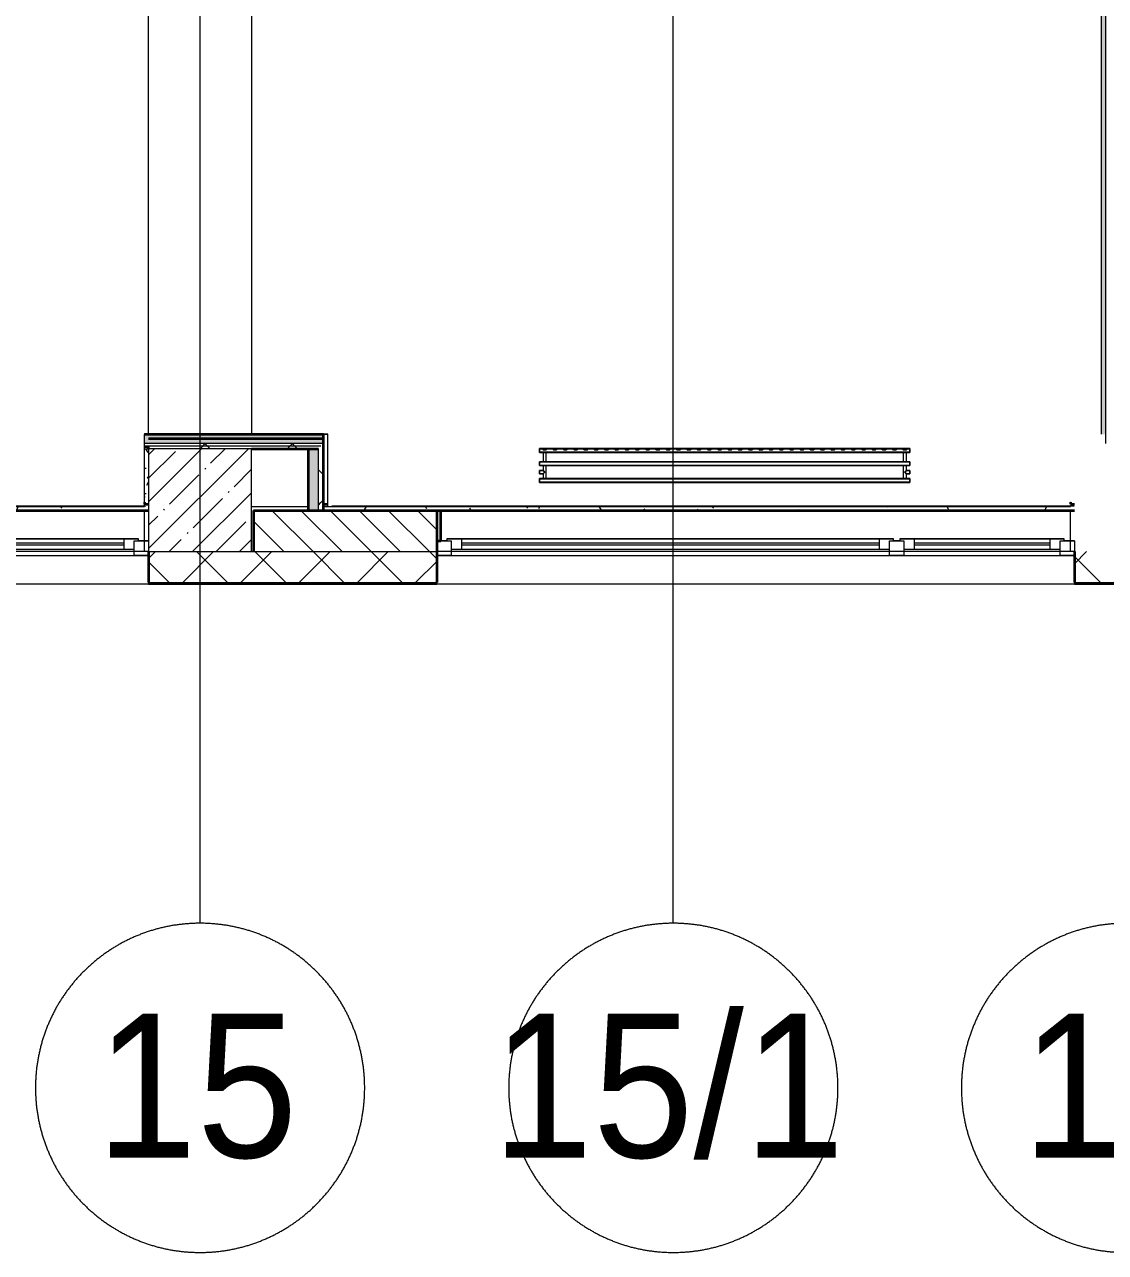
# Model space of a CAD drawing. Header units: millimetres. Extents: x 3914 to 443608, y -156176 to 78197.
# Drawn here: x 226271 to 231524, y -149484 to -143516 of the extents above; entities that cross this region are included whole.
import ezdxf

# ---------------------------------------------------------------- set-up
doc = ezdxf.new("R2010")
doc.units = ezdxf.units.MM
doc.linetypes.add('50_200_ШТРИХ_1Т_ш5_п1_п1_', pattern=[700, 500, -100, 0, -100])
for name, color, linetype, lineweight in [('A-FLOR', 7, 'Continuous', 9), ('A-GLAZ', 7, 'Continuous', 9), ('A-GLAZ-1', 7, 'Continuous', 5), ('A-WALL', 7, 'Continuous', 5), ('A-WALL-1', 7, 'Continuous', 35), ('I-WALL', 7, 'Continuous', 5), ('S-COLS', 7, 'Continuous', 9), ('S-COLS-1', 7, 'Continuous', 5), ('Оси', 7, 'Continuous', 9), ('Оси-1', 7, '50_200_ШТРИХ_1Т_ш5_п1_п1_', 9)]:
    doc.layers.add(name, color=color, linetype=linetype, lineweight=lineweight)
doc.layers.add('A-WALL-FNSH-1', color=9, linetype='Continuous', lineweight=5, true_color=0x808080)
doc.layers.add('M-EQPM-1', color=7, linetype='Continuous', lineweight=9, true_color=0xb2b2b2)
doc.styles.add('Arial', font='arial.ttf', dxfattribs={"width": 0.9, "height": 700})
pattern_1 = [(0, (174964.42, -145977.62), (243.84, 60.96), [20.117, -162.763, 20.117, -162.763, -975.36]), (0, (174964.42, -145977.62), (243.84, 60.96), [-365.76, 20.117, -345.643, 20.117, -162.763, -426.72]), (0, (174964.42, -145977.62), (243.84, 60.96), [-914.4, 20.117, -101.803, 20.117, -284.683]), (120, (175055.86, -145947.14), (-174.71291, 180.691634), [20.117, -162.763, 20.117, -162.763, -975.36]), (120, (175055.86, -145947.14), (-174.71291, 180.691634), [-365.76, 20.117, -345.643, 20.117, -162.763, -426.72]), (120, (175055.86, -145947.14), (-174.71291, 180.691634), [-914.4, 20.117, -101.803, 20.117, -284.683]), (240, (175086.34, -145825.22), (-69.12709, -241.651634), [20.117, -162.763, 20.117, -162.763, -975.36]), (240, (175086.34, -145825.22), (-69.12709, -241.651634), [-365.76, 20.117, -345.643, 20.117, -162.763, -426.72]), (240, (175086.34, -145825.22), (-69.12709, -241.651634), [-914.4, 20.117, -101.803, 20.117, -284.683])]
pattern_2 = [(45, (174964.42, -145977.62), (-212.132, 212.132), []), (135, (174964.42, -145977.62), (-212.132, -212.132), [])]

# ---------------------------------------------------------------- blocks, each defined once
blk = doc.blocks.new('radiator_prado_classic_z_tip_30_po exemplyaru - Classic Z Тип 30-500-V461-Объем проектирования 2 этажа')
at = {"layer": 'M-EQPM-1'}
for p, q in [((0, 228), (0, 210)), ((1800, 228), (0, 228)), ((0, 210), (0, 228)), ((0, 228), (12.5, 228)), ((0, 210), (1800, 210)), ((17.8, 210), (0, 210)), ((12.5, 228), (37.5, 228)), ((37.5, 228), (12.5, 228)), ((12.5, 228), (37.5, 228)), ((12.5, 228), (17.5, 223)), ((12.5, 228), (17.5, 223)), ((32.5, 223), (17.5, 223)), ((17.5, 223), (32.5, 223)), ((17.5, 210), (17.5, 164)), ((17.5, 210), (17.5, 164)), ((17.8, 210), (17.5, 210)), ((17.5, 210), (17.8, 210)), ((17.8, 210), (17.5, 210)), ((17.5, 210), (32.5, 210)), ((18.5, 210), (17.8, 210)), ((17.8, 210), (32.2, 210)), ((19.7, 210), (17.8, 210)), ((23.1, 210), (18.5, 210)), ((21.3, 210), (19.7, 210)), ((25, 210), (21.3, 210)), ((26.9, 210), (23.1, 210)), ((28.7, 210), (25, 210)), ((32.2, 210), (26.9, 210)), ((32.2, 210), (28.7, 210)), ((32.5, 210), (32.2, 210)), ((32.2, 210), (32.5, 210)), ((32.5, 210), (32.2, 210)), ((1767.8, 210), (32.2, 210)), ((32.5, 223), (37.5, 228)), ((37.5, 228), (32.5, 223)), ((32.5, 164), (32.5, 210)), ((32.5, 164), (32.5, 210)), ((37.5, 228), (62.5, 228)), ((62.5, 228), (87.5, 228)), ((87.5, 228), (62.5, 228)), ((62.5, 228), (87.5, 228)), ((62.5, 228), (67.5, 223)), ((62.5, 228), (67.5, 223)), ((82.5, 223), (67.5, 223)), ((67.5, 223), (82.5, 223)), ((82.5, 223), (87.5, 228)), ((87.5, 228), (82.5, 223)), ((87.5, 228), (112.5, 228)), ((112.5, 228), (137.5, 228)), ((137.5, 228), (112.5, 228)), ((112.5, 228), (137.5, 228)), ((112.5, 228), (117.5, 223)), ((112.5, 228), (117.5, 223)), ((132.5, 223), (117.5, 223)), ((117.5, 223), (132.5, 223)), ((132.5, 223), (137.5, 228)), ((137.5, 228), (132.5, 223)), ((137.5, 228), (162.5, 228)), ((162.5, 228), (187.5, 228)), ((187.5, 228), (162.5, 228)), ((162.5, 228), (187.5, 228)), ((162.5, 228), (167.5, 223)), ((162.5, 228), (167.5, 223)), ((182.5, 223), (167.5, 223)), ((167.5, 223), (182.5, 223)), ((182.5, 223), (187.5, 228)), ((187.5, 228), (182.5, 223)), ((187.5, 228), (212.5, 228)), ((212.5, 228), (237.5, 228)), ((237.5, 228), (212.5, 228)), ((212.5, 228), (237.5, 228)), ((212.5, 228), (217.5, 223)), ((212.5, 228), (217.5, 223)), ((232.5, 223), (217.5, 223)), ((217.5, 223), (232.5, 223)), ((232.5, 223), (237.5, 228)), ((237.5, 228), (232.5, 223)), ((237.5, 228), (262.5, 228)), ((262.5, 228), (287.5, 228)), ((287.5, 228), (262.5, 228)), ((262.5, 228), (287.5, 228)), ((262.5, 228), (267.5, 223)), ((262.5, 228), (267.5, 223)), ((282.5, 223), (267.5, 223)), ((267.5, 223), (282.5, 223)), ((282.5, 223), (287.5, 228)), ((287.5, 228), (282.5, 223)), ((287.5, 228), (312.5, 228)), ((312.5, 228), (337.5, 228)), ((337.5, 228), (312.5, 228)), ((312.5, 228), (337.5, 228)), ((312.5, 228), (317.5, 223)), ((312.5, 228), (317.5, 223)), ((332.5, 223), (317.5, 223)), ((317.5, 223), (332.5, 223)), ((332.5, 223), (337.5, 228)), ((337.5, 228), (332.5, 223)), ((337.5, 228), (362.5, 228)), ((362.5, 228), (387.5, 228)), ((387.5, 228), (362.5, 228)), ((362.5, 228), (387.5, 228)), ((362.5, 228), (367.5, 223)), ((362.5, 228), (367.5, 223)), ((382.5, 223), (367.5, 223)), ((367.5, 223), (382.5, 223)), ((382.5, 223), (387.5, 228)), ((387.5, 228), (382.5, 223)), ((387.5, 228), (412.5, 228)), ((412.5, 228), (437.5, 228)), ((437.5, 228), (412.5, 228)), ((412.5, 228), (437.5, 228)), ((412.5, 228), (417.5, 223)), ((412.5, 228), (417.5, 223)), ((432.5, 223), (417.5, 223)), ((417.5, 223), (432.5, 223)), ((432.5, 223), (437.5, 228)), ((437.5, 228), (432.5, 223)), ((437.5, 228), (462.5, 228)), ((462.5, 228), (487.5, 228)), ((487.5, 228), (462.5, 228)), ((462.5, 228), (487.5, 228)), ((462.5, 228), (467.5, 223)), ((462.5, 228), (467.5, 223)), ((482.5, 223), (467.5, 223)), ((467.5, 223), (482.5, 223)), ((482.5, 223), (487.5, 228)), ((487.5, 228), (482.5, 223)), ((487.5, 228), (512.5, 228)), ((512.5, 228), (537.5, 228)), ((537.5, 228), (512.5, 228)), ((512.5, 228), (537.5, 228)), ((512.5, 228), (517.5, 223)), ((512.5, 228), (517.5, 223)), ((532.5, 223), (517.5, 223)), ((517.5, 223), (532.5, 223)), ((532.5, 223), (537.5, 228)), ((537.5, 228), (532.5, 223)), ((537.5, 228), (562.5, 228)), ((562.5, 228), (587.5, 228)), ((587.5, 228), (562.5, 228)), ((562.5, 228), (587.5, 228)), ((562.5, 228), (567.5, 223)), ((562.5, 228), (567.5, 223)), ((582.5, 223), (567.5, 223)), ((567.5, 223), (582.5, 223)), ((582.5, 223), (587.5, 228)), ((587.5, 228), (582.5, 223)), ((587.5, 228), (612.5, 228)), ((612.5, 228), (637.5, 228)), ((637.5, 228), (612.5, 228)), ((612.5, 228), (637.5, 228)), ((612.5, 228), (617.5, 223)), ((612.5, 228), (617.5, 223)), ((632.5, 223), (617.5, 223)), ((617.5, 223), (632.5, 223)), ((632.5, 223), (637.5, 228)), ((637.5, 228), (632.5, 223)), ((637.5, 228), (662.5, 228)), ((662.5, 228), (687.5, 228)), ((687.5, 228), (662.5, 228)), ((662.5, 228), (687.5, 228)), ((662.5, 228), (667.5, 223)), ((662.5, 228), (667.5, 223)), ((682.5, 223), (667.5, 223)), ((667.5, 223), (682.5, 223)), ((682.5, 223), (687.5, 228)), ((687.5, 228), (682.5, 223)), ((687.5, 228), (712.5, 228)), ((712.5, 228), (737.5, 228)), ((737.5, 228), (712.5, 228)), ((712.5, 228), (737.5, 228)), ((712.5, 228), (717.5, 223)), ((712.5, 228), (717.5, 223)), ((732.5, 223), (717.5, 223)), ((717.5, 223), (732.5, 223)), ((732.5, 223), (737.5, 228)), ((737.5, 228), (732.5, 223)), ((737.5, 228), (762.5, 228)), ((762.5, 228), (787.5, 228)), ((787.5, 228), (762.5, 228)), ((762.5, 228), (787.5, 228)), ((762.5, 228), (767.5, 223)), ((762.5, 228), (767.5, 223)), ((782.5, 223), (767.5, 223)), ((767.5, 223), (782.5, 223)), ((782.5, 223), (787.5, 228)), ((787.5, 228), (782.5, 223)), ((787.5, 228), (812.5, 228)), ((812.5, 228), (837.5, 228)), ((837.5, 228), (812.5, 228)), ((812.5, 228), (837.5, 228)), ((812.5, 228), (817.5, 223)), ((812.5, 228), (817.5, 223)), ((832.5, 223), (817.5, 223)), ((817.5, 223), (832.5, 223)), ((832.5, 223), (837.5, 228)), ((837.5, 228), (832.5, 223)), ((837.5, 228), (862.5, 228)), ((862.5, 228), (887.5, 228)), ((887.5, 228), (862.5, 228)), ((862.5, 228), (887.5, 228)), ((862.5, 228), (867.5, 223)), ((862.5, 228), (867.5, 223)), ((882.5, 223), (867.5, 223)), ((867.5, 223), (882.5, 223)), ((882.5, 223), (887.5, 228)), ((887.5, 228), (882.5, 223)), ((887.5, 228), (912.5, 228)), ((912.5, 228), (937.5, 228)), ((937.5, 228), (912.5, 228)), ((912.5, 228), (937.5, 228)), ((912.5, 228), (917.5, 223)), ((912.5, 228), (917.5, 223)), ((932.5, 223), (917.5, 223)), ((917.5, 223), (932.5, 223)), ((932.5, 223), (937.5, 228)), ((937.5, 228), (932.5, 223)), ((937.5, 228), (962.5, 228)), ((962.5, 228), (987.5, 228)), ((987.5, 228), (962.5, 228)), ((962.5, 228), (987.5, 228)), ((962.5, 228), (967.5, 223)), ((962.5, 228), (967.5, 223)), ((982.5, 223), (967.5, 223)), ((967.5, 223), (982.5, 223)), ((982.5, 223), (987.5, 228)), ((987.5, 228), (982.5, 223)), ((987.5, 228), (1012.5, 228)), ((1012.5, 228), (1037.5, 228)), ((1037.5, 228), (1012.5, 228)), ((1012.5, 228), (1037.5, 228)), ((1012.5, 228), (1017.5, 223)), ((1012.5, 228), (1017.5, 223)), ((1032.5, 223), (1017.5, 223)), ((1017.5, 223), (1032.5, 223)), ((1032.5, 223), (1037.5, 228)), ((1037.5, 228), (1032.5, 223)), ((1037.5, 228), (1062.5, 228)), ((1062.5, 228), (1087.5, 228)), ((1087.5, 228), (1062.5, 228)), ((1062.5, 228), (1087.5, 228)), ((1062.5, 228), (1067.5, 223)), ((1062.5, 228), (1067.5, 223)), ((1082.5, 223), (1067.5, 223)), ((1067.5, 223), (1082.5, 223)), ((1082.5, 223), (1087.5, 228)), ((1087.5, 228), (1082.5, 223)), ((1087.5, 228), (1112.5, 228)), ((1112.5, 228), (1137.5, 228)), ((1137.5, 228), (1112.5, 228)), ((1112.5, 228), (1137.5, 228)), ((1112.5, 228), (1117.5, 223)), ((1112.5, 228), (1117.5, 223)), ((1132.5, 223), (1117.5, 223)), ((1117.5, 223), (1132.5, 223)), ((1132.5, 223), (1137.5, 228)), ((1137.5, 228), (1132.5, 223)), ((1137.5, 228), (1162.5, 228)), ((1162.5, 228), (1187.5, 228)), ((1187.5, 228), (1162.5, 228)), ((1162.5, 228), (1187.5, 228)), ((1162.5, 228), (1167.5, 223)), ((1162.5, 228), (1167.5, 223)), ((1182.5, 223), (1167.5, 223)), ((1167.5, 223), (1182.5, 223)), ((1182.5, 223), (1187.5, 228)), ((1187.5, 228), (1182.5, 223)), ((1187.5, 228), (1212.5, 228)), ((1212.5, 228), (1237.5, 228)), ((1237.5, 228), (1212.5, 228)), ((1212.5, 228), (1237.5, 228)), ((1212.5, 228), (1217.5, 223)), ((1212.5, 228), (1217.5, 223)), ((1232.5, 223), (1217.5, 223)), ((1217.5, 223), (1232.5, 223)), ((1232.5, 223), (1237.5, 228)), ((1237.5, 228), (1232.5, 223)), ((1237.5, 228), (1262.5, 228)), ((1262.5, 228), (1287.5, 228)), ((1287.5, 228), (1262.5, 228)), ((1262.5, 228), (1287.5, 228)), ((1262.5, 228), (1267.5, 223)), ((1262.5, 228), (1267.5, 223)), ((1282.5, 223), (1267.5, 223)), ((1267.5, 223), (1282.5, 223)), ((1282.5, 223), (1287.5, 228)), ((1287.5, 228), (1282.5, 223)), ((1287.5, 228), (1312.5, 228)), ((1312.5, 228), (1337.5, 228)), ((1337.5, 228), (1312.5, 228)), ((1312.5, 228), (1337.5, 228)), ((1312.5, 228), (1317.5, 223)), ((1312.5, 228), (1317.5, 223)), ((1332.5, 223), (1317.5, 223)), ((1317.5, 223), (1332.5, 223)), ((1332.5, 223), (1337.5, 228)), ((1337.5, 228), (1332.5, 223)), ((1337.5, 228), (1362.5, 228)), ((1362.5, 228), (1387.5, 228)), ((1387.5, 228), (1362.5, 228)), ((1362.5, 228), (1387.5, 228)), ((1362.5, 228), (1367.5, 223)), ((1362.5, 228), (1367.5, 223)), ((1382.5, 223), (1367.5, 223)), ((1367.5, 223), (1382.5, 223)), ((1382.5, 223), (1387.5, 228)), ((1387.5, 228), (1382.5, 223)), ((1387.5, 228), (1412.5, 228)), ((1412.5, 228), (1437.5, 228)), ((1437.5, 228), (1412.5, 228)), ((1412.5, 228), (1437.5, 228)), ((1412.5, 228), (1417.5, 223)), ((1412.5, 228), (1417.5, 223)), ((1432.5, 223), (1417.5, 223)), ((1417.5, 223), (1432.5, 223)), ((1432.5, 223), (1437.5, 228)), ((1437.5, 228), (1432.5, 223)), ((1437.5, 228), (1462.5, 228)), ((1462.5, 228), (1487.5, 228)), ((1487.5, 228), (1462.5, 228)), ((1462.5, 228), (1487.5, 228)), ((1462.5, 228), (1467.5, 223)), ((1462.5, 228), (1467.5, 223)), ((1482.5, 223), (1467.5, 223)), ((1467.5, 223), (1482.5, 223)), ((1482.5, 223), (1487.5, 228)), ((1487.5, 228), (1482.5, 223)), ((1487.5, 228), (1512.5, 228)), ((1512.5, 228), (1537.5, 228)), ((1537.5, 228), (1512.5, 228)), ((1512.5, 228), (1537.5, 228)), ((1512.5, 228), (1517.5, 223)), ((1512.5, 228), (1517.5, 223)), ((1532.5, 223), (1517.5, 223)), ((1517.5, 223), (1532.5, 223)), ((1532.5, 223), (1537.5, 228)), ((1537.5, 228), (1532.5, 223)), ((1537.5, 228), (1562.5, 228)), ((1562.5, 228), (1587.5, 228)), ((1587.5, 228), (1562.5, 228)), ((1562.5, 228), (1587.5, 228)), ((1562.5, 228), (1567.5, 223)), ((1562.5, 228), (1567.5, 223)), ((1582.5, 223), (1567.5, 223)), ((1567.5, 223), (1582.5, 223)), ((1582.5, 223), (1587.5, 228)), ((1587.5, 228), (1582.5, 223)), ((1587.5, 228), (1612.5, 228)), ((1612.5, 228), (1637.5, 228)), ((1637.5, 228), (1612.5, 228)), ((1612.5, 228), (1637.5, 228)), ((1612.5, 228), (1617.5, 223)), ((1612.5, 228), (1617.5, 223)), ((1632.5, 223), (1617.5, 223)), ((1617.5, 223), (1632.5, 223)), ((1632.5, 223), (1637.5, 228)), ((1637.5, 228), (1632.5, 223)), ((1637.5, 228), (1662.5, 228)), ((1662.5, 228), (1687.5, 228)), ((1687.5, 228), (1662.5, 228)), ((1662.5, 228), (1687.5, 228)), ((1662.5, 228), (1667.5, 223)), ((1662.5, 228), (1667.5, 223)), ((1682.5, 223), (1667.5, 223)), ((1667.5, 223), (1682.5, 223)), ((1682.5, 223), (1687.5, 228)), ((1687.5, 228), (1682.5, 223)), ((1687.5, 228), (1712.5, 228)), ((1712.5, 228), (1737.5, 228)), ((1737.5, 228), (1712.5, 228)), ((1712.5, 228), (1737.5, 228)), ((1712.5, 228), (1717.5, 223)), ((1712.5, 228), (1717.5, 223)), ((1732.5, 223), (1717.5, 223)), ((1717.5, 223), (1732.5, 223)), ((1732.5, 223), (1737.5, 228)), ((1737.5, 228), (1732.5, 223)), ((1737.5, 228), (1762.5, 228)), ((1762.5, 228), (1787.5, 228)), ((1787.5, 228), (1762.5, 228)), ((1762.5, 228), (1787.5, 228)), ((1762.5, 228), (1767.5, 223)), ((1762.5, 228), (1767.5, 223)), ((1782.5, 223), (1767.5, 223)), ((1767.5, 223), (1782.5, 223)), ((1767.5, 210), (1767.5, 164)), ((1767.5, 210), (1767.5, 164)), ((1767.8, 210), (1767.5, 210)), ((1767.5, 210), (1782.5, 210)), ((1767.8, 210), (1767.5, 210)), ((1767.5, 210), (1767.8, 210)), ((1782.2, 210), (1767.8, 210)), ((1782.2, 210), (1767.8, 210)), ((1767.8, 210), (1782.2, 210)), ((1782.5, 210), (1782.2, 210)), ((1782.5, 210), (1782.2, 210)), ((1782.2, 210), (1782.5, 210)), ((1800, 210), (1782.2, 210)), ((1782.5, 223), (1787.5, 228)), ((1787.5, 228), (1782.5, 223)), ((1782.5, 164), (1782.5, 210)), ((1782.5, 164), (1782.5, 210)), ((1787.5, 228), (1800, 228)), ((1800, 210), (1800, 228)), ((1800, 228), (1800, 210)), ((1800, 164), (0, 164)), ((0, 164), (0, 146)), ((0, 146), (0, 164)), ((0, 164), (17.8, 164)), ((0, 146), (1800, 146)), ((18.5, 146), (0, 146)), ((17.5, 121.5), (0, 121.5)), ((17.5, 121.5), (0, 121.5)), ((0, 121.5), (0, 120.5)), ((0, 106.5), (0, 121.5)), ((0, 120.5), (0, 107.5)), ((0, 120.5), (0, 119.3)), ((0, 114), (0, 120.5)), ((0, 120.5), (0, 120.5)), ((17.8, 164), (17.5, 164)), ((17.5, 164), (17.8, 164)), ((17.8, 164), (17.5, 164)), ((17.5, 164), (32.5, 164)), ((17.5, 146), (17.5, 121.5)), ((17.5, 146), (17.5, 121.5)), ((17.5, 146), (18.5, 146)), ((18.5, 146), (17.5, 146)), ((17.5, 146), (18.5, 146)), ((32.5, 146), (17.5, 146)), ((26.9, 164), (17.8, 164)), ((17.8, 164), (19.7, 164)), ((32.2, 164), (17.8, 164)), ((18.5, 146), (31.5, 146)), ((19.7, 146), (18.5, 146)), ((18.5, 146), (21.3, 146)), ((19.7, 164), (23.1, 164)), ((32.2, 146), (19.7, 146)), ((21.3, 146), (32.2, 146)), ((23.1, 164), (28.7, 164)), ((28.7, 164), (26.9, 164)), ((32.2, 164), (28.7, 164)), ((28.7, 164), (32.2, 164)), ((31.5, 146), (32.2, 146)), ((32.5, 164), (32.2, 164)), ((32.2, 164), (32.5, 164)), ((32.5, 164), (32.2, 164)), ((32.2, 164), (1767.8, 164)), ((32.2, 146), (32.5, 146)), ((32.5, 146), (32.2, 146)), ((32.2, 146), (32.5, 146)), ((1767.8, 146), (32.2, 146)), ((32.5, 82), (32.5, 146)), ((32.5, 82), (32.5, 146)), ((1767.8, 164), (1767.5, 164)), ((1767.5, 164), (1782.5, 164)), ((1767.8, 164), (1767.5, 164)), ((1767.5, 164), (1767.8, 164)), ((1767.5, 146), (1767.5, 82)), ((1767.5, 146), (1767.5, 82)), ((1767.5, 146), (1767.8, 146)), ((1782.5, 146), (1767.5, 146)), ((1767.5, 146), (1767.8, 146)), ((1767.8, 146), (1767.5, 146)), ((1782.2, 164), (1767.8, 164)), ((1782.2, 164), (1767.8, 164)), ((1767.8, 164), (1781.5, 164)), ((1767.8, 146), (1781.5, 146)), ((1767.8, 146), (1781.5, 146)), ((1780.3, 146), (1767.8, 146)), ((1781.5, 146), (1780.3, 146)), ((1781.5, 164), (1782.2, 164)), ((1781.5, 146), (1782.5, 146)), ((1781.5, 146), (1782.5, 146)), ((1782.5, 146), (1781.5, 146)), ((1800, 146), (1781.5, 146)), ((1782.5, 164), (1782.2, 164)), ((1782.5, 164), (1782.2, 164)), ((1782.2, 164), (1782.5, 164)), ((1782.2, 164), (1800, 164)), ((1782.5, 121.5), (1782.5, 146)), ((1782.5, 121.5), (1782.5, 146)), ((1800, 121.5), (1782.5, 121.5)), ((1800, 121.5), (1782.5, 121.5)), ((1800, 146), (1800, 164)), ((1800, 164), (1800, 146)), ((1800, 121.5), (1800, 106.5)), ((1800, 120.5), (1800, 121.5)), ((1800, 121.5), (1800, 120.5)), ((1800, 120.5), (1800, 121.5)), ((1800, 107.5), (1800, 120.5)), ((1800, 120.5), (1800, 107.5)), ((1800, 107.5), (1800, 120.5)), ((0, 119.3), (0, 117.8)), ((0, 117.8), (0, 115.9)), ((0, 115.9), (0, 114)), ((0, 114), (0, 110.3)), ((0, 107.5), (0, 114)), ((0, 110.3), (0, 108.7)), ((0, 108.7), (0, 107.5)), ((0, 107.5), (0, 106.5)), ((0, 107.5), (0, 107.5)), ((0, 106.5), (17.5, 106.5)), ((0, 106.5), (17.5, 106.5)), ((1800, 82), (0, 82)), ((0, 82), (0, 64)), ((0, 64), (0, 82)), ((0, 82), (18.5, 82)), ((1800, 64), (0, 64)), ((0, 64), (1800, 64)), ((17.5, 106.5), (17.5, 82)), ((17.5, 106.5), (17.5, 82)), ((18.5, 82), (17.5, 82)), ((17.5, 82), (18.5, 82)), ((18.5, 82), (17.5, 82)), ((17.5, 82), (32.5, 82)), ((30.3, 82), (18.5, 82)), ((18.5, 82), (19.7, 82)), ((32.2, 82), (18.5, 82)), ((19.7, 82), (32.2, 82)), ((31.5, 82), (30.3, 82)), ((32.2, 82), (31.5, 82)), ((32.5, 82), (32.2, 82)), ((32.2, 82), (32.5, 82)), ((32.5, 82), (32.2, 82)), ((32.2, 82), (1767.8, 82)), ((1767.8, 82), (1767.5, 82)), ((1767.5, 82), (1782.5, 82)), ((1767.8, 82), (1767.5, 82)), ((1767.5, 82), (1767.8, 82)), ((1781.5, 82), (1767.8, 82)), ((1771.2, 82), (1767.8, 82)), ((1767.8, 82), (1781.5, 82)), ((1773.1, 82), (1771.2, 82)), ((1778.7, 82), (1773.1, 82)), ((1780.3, 82), (1778.7, 82)), ((1781.5, 82), (1780.3, 82)), ((1782.5, 82), (1781.5, 82)), ((1782.5, 82), (1781.5, 82)), ((1781.5, 82), (1782.5, 82)), ((1781.5, 82), (1800, 82)), ((1782.5, 82), (1782.5, 106.5)), ((1782.5, 106.5), (1800, 106.5)), ((1782.5, 82), (1782.5, 106.5)), ((1782.5, 106.5), (1800, 106.5)), ((1800, 106.5), (1800, 107.5)), ((1800, 107.5), (1800, 106.5)), ((1800, 106.5), (1800, 107.5)), ((1800, 64), (1800, 82)), ((1800, 82), (1800, 64))]:
    blk.add_line(p, q, dxfattribs=at)
for points, knots in [([(18.5, 120.5), (18.4, 120.6), (18.3, 120.7), (18.1, 120.9), (17.9, 121.1), (17.8, 121.2), (17.7, 121.3), (17.5, 121.5), (17.5, 121.5), (17.5, 121.5)], [0.7142857, 0.7142857, 0.7142857, 0.7142857, 0.75, 0.7857143, 0.8214286, 0.8571429, 0.8928571, 0.9285714, 1, 1, 1, 1]), ([(17.5, 121.5), (17.5, 121.5), (17.5, 121.5), (17.7, 121.3), (17.8, 121.2), (17.9, 121.1), (18.1, 120.9), (18.3, 120.7), (18.4, 120.6), (18.5, 120.5)], [0, 0, 0, 0, 0.0714286, 0.1071429, 0.1428571, 0.1785714, 0.2142857, 0.25, 0.2857143, 0.2857143, 0.2857143, 0.2857143]), ([(17.5, 121.5), (17.5, 121.5), (17.5, 121.5), (17.7, 121.3), (17.8, 121.2), (17.9, 121.1), (18.1, 120.9), (18.3, 120.7), (18.4, 120.6), (18.5, 120.5)], [0, 0, 0, 0, 0.0714286, 0.1071429, 0.1428571, 0.1785714, 0.2142857, 0.25, 0.2857143, 0.2857143, 0.2857143, 0.2857143]), ([(25, 114), (24.5, 114.5), (23.6, 115.4), (22.4, 116.6), (21.6, 117.4), (21.1, 117.9), (20.8, 118.2), (20.5, 118.5), (20.2, 118.8), (19.8, 119.1), (19.6, 119.4), (19.3, 119.7), (19, 120), (18.7, 120.3), (18.5, 120.5), (18.3, 120.7), (18.1, 120.9), (17.9, 121.1), (17.8, 121.2), (17.7, 121.3), (17.5, 121.5), (17.5, 121.5), (17.5, 121.5)], [0, 0, 0, 0, 0.142857, 0.285714, 0.357143, 0.392857, 0.428571, 0.464286, 0.5, 0.535714, 0.571429, 0.607143, 0.642857, 0.678571, 0.714286, 0.75, 0.785714, 0.821429, 0.857143, 0.892857, 0.928571, 1, 1, 1, 1]), ([(22.1, 116.9), (21.9, 117.1), (21.6, 117.4), (21.1, 117.9), (20.8, 118.2), (20.5, 118.5), (20.2, 118.8), (19.9, 119.2), (19.7, 119.3), (19.6, 119.4)], [0.2857143, 0.2857143, 0.2857143, 0.2857143, 0.3571429, 0.3928571, 0.4285714, 0.4642857, 0.5, 0.5357143, 0.5714286, 0.5714286, 0.5714286, 0.5714286]), ([(19.6, 119.4), (19.7, 119.3), (19.9, 119.2), (20.3, 118.7), (20.6, 118.4), (20.8, 118.2)], [0.4285714, 0.4285714, 0.4285714, 0.4285714, 0.4642857, 0.5, 0.5714286, 0.5714286, 0.5714286, 0.5714286]), ([(19.6, 119.4), (19.7, 119.3), (19.8, 119.1), (20.3, 118.7), (20.6, 118.4), (20.8, 118.2)], [0.4285714, 0.4285714, 0.4285714, 0.4285714, 0.4642857, 0.5, 0.5714286, 0.5714286, 0.5714286, 0.5714286]), ([(1775, 114), (1775.5, 114.5), (1776.4, 115.4), (1777.6, 116.6), (1778.4, 117.4), (1778.9, 117.9), (1779.2, 118.2), (1779.5, 118.5), (1779.8, 118.8), (1780.1, 119.2), (1780.4, 119.4), (1780.7, 119.7), (1781, 120), (1781.3, 120.3), (1781.5, 120.5), (1781.7, 120.7), (1781.9, 120.9), (1782.1, 121.1), (1782.2, 121.2), (1782.3, 121.3), (1782.5, 121.5), (1782.5, 121.5), (1782.5, 121.5)], [0, 0, 0, 0, 0.142857, 0.285714, 0.357143, 0.392857, 0.428571, 0.464286, 0.5, 0.535714, 0.571429, 0.607143, 0.642857, 0.678571, 0.714286, 0.75, 0.785714, 0.821429, 0.857143, 0.892857, 0.928571, 1, 1, 1, 1]), ([(1780.4, 119.4), (1780.3, 119.3), (1780.1, 119.2), (1779.7, 118.7), (1779.3, 118.3), (1778.9, 117.9), (1778.4, 117.4), (1778.1, 117.1), (1777.9, 116.9)], [0.4285714, 0.4285714, 0.4285714, 0.4285714, 0.4642857, 0.5, 0.5714286, 0.6071429, 0.6428571, 0.7142857, 0.7142857, 0.7142857, 0.7142857]), ([(1780.4, 119.4), (1780.3, 119.3), (1780.1, 119.2), (1779.7, 118.7), (1779.3, 118.3), (1778.9, 117.9), (1778.4, 117.4), (1778.1, 117.1), (1777.9, 116.9)], [0.4285714, 0.4285714, 0.4285714, 0.4285714, 0.4642857, 0.5, 0.5714286, 0.6071429, 0.6428571, 0.7142857, 0.7142857, 0.7142857, 0.7142857]), ([(1782.5, 121.5), (1782.5, 121.5), (1782.5, 121.5), (1782.3, 121.3), (1782.2, 121.2), (1782.1, 121.1), (1781.9, 120.9), (1781.7, 120.7), (1781.6, 120.6), (1781.5, 120.5)], [0, 0, 0, 0, 0.0714286, 0.1071429, 0.1428571, 0.1785714, 0.2142857, 0.25, 0.2857143, 0.2857143, 0.2857143, 0.2857143]), ([(1782.5, 121.5), (1782.5, 121.5), (1782.5, 121.5), (1782.3, 121.3), (1782.2, 121.2), (1782.1, 121.1), (1781.9, 120.9), (1781.7, 120.7), (1781.6, 120.6), (1781.5, 120.5)], [0, 0, 0, 0, 0.0714286, 0.1071429, 0.1428571, 0.1785714, 0.2142857, 0.25, 0.2857143, 0.2857143, 0.2857143, 0.2857143]), ([(1781.5, 120.5), (1781.6, 120.6), (1781.7, 120.7), (1781.9, 120.9), (1782.1, 121.1), (1782.2, 121.2), (1782.3, 121.3), (1782.5, 121.5), (1782.5, 121.5), (1782.5, 121.5)], [0.7142857, 0.7142857, 0.7142857, 0.7142857, 0.75, 0.7857143, 0.8214286, 0.8571429, 0.8928571, 0.9285714, 1, 1, 1, 1]), ([(17.5, 106.5), (17.5, 106.5), (17.5, 106.5), (17.7, 106.7), (17.8, 106.8), (17.9, 106.9), (18.1, 107.1), (18.3, 107.3), (18.5, 107.5), (18.7, 107.7), (19, 108), (19.3, 108.3), (19.6, 108.6), (19.8, 108.9), (20.3, 109.3), (20.7, 109.7), (21.1, 110.1), (21.6, 110.6), (22.4, 111.4), (23.6, 112.6), (24.5, 113.5), (25, 114)], [0, 0, 0, 0, 0.071429, 0.107143, 0.142857, 0.178571, 0.214286, 0.25, 0.285714, 0.321429, 0.357143, 0.392857, 0.428571, 0.464286, 0.5, 0.571429, 0.607143, 0.642857, 0.714286, 0.857143, 1, 1, 1, 1]), ([(17.5, 106.5), (17.5, 106.5), (17.5, 106.5), (17.7, 106.7), (17.8, 106.8), (17.9, 106.9), (18.1, 107.1), (18.3, 107.3), (18.4, 107.4), (18.5, 107.5)], [0, 0, 0, 0, 0.0714286, 0.1071429, 0.1428571, 0.1785714, 0.2142857, 0.25, 0.2857143, 0.2857143, 0.2857143, 0.2857143]), ([(18.5, 107.5), (18.4, 107.4), (18.3, 107.3), (18.1, 107.1), (17.9, 106.9), (17.8, 106.8), (17.7, 106.7), (17.5, 106.5), (17.5, 106.5), (17.5, 106.5)], [0.7142857, 0.7142857, 0.7142857, 0.7142857, 0.75, 0.7857143, 0.8214286, 0.8571429, 0.8928571, 0.9285714, 1, 1, 1, 1]), ([(18.5, 107.5), (18.4, 107.4), (18.3, 107.3), (18.1, 107.1), (17.9, 106.9), (17.8, 106.8), (17.7, 106.7), (17.5, 106.5), (17.5, 106.5), (17.5, 106.5)], [0.7142857, 0.7142857, 0.7142857, 0.7142857, 0.75, 0.7857143, 0.8214286, 0.8571429, 0.8928571, 0.9285714, 1, 1, 1, 1]), ([(19.6, 108.6), (19.7, 108.7), (19.9, 108.8), (20.3, 109.3), (20.7, 109.7), (21.1, 110.1), (21.6, 110.6), (21.9, 110.9), (22.1, 111.1)], [0.4285714, 0.4285714, 0.4285714, 0.4285714, 0.4642857, 0.5, 0.5714286, 0.6071429, 0.6428571, 0.7142857, 0.7142857, 0.7142857, 0.7142857]), ([(22.1, 111.1), (21.9, 110.9), (21.6, 110.6), (21.1, 110.1), (20.8, 109.8), (20.5, 109.5), (20.2, 109.2), (19.9, 108.8), (19.7, 108.7), (19.6, 108.6)], [0.2857143, 0.2857143, 0.2857143, 0.2857143, 0.3571429, 0.3928571, 0.4285714, 0.4642857, 0.5, 0.5357143, 0.5714286, 0.5714286, 0.5714286, 0.5714286]), ([(22.1, 111.1), (21.9, 110.9), (21.6, 110.6), (21.1, 110.1), (20.8, 109.8), (20.5, 109.5), (20.2, 109.2), (19.8, 108.9), (19.7, 108.7), (19.6, 108.6)], [0.2857143, 0.2857143, 0.2857143, 0.2857143, 0.3571429, 0.3928571, 0.4285714, 0.4642857, 0.5, 0.5357143, 0.5714286, 0.5714286, 0.5714286, 0.5714286]), ([(20.8, 118.2), (20.9, 118.1), (21.1, 117.9), (21.6, 117.4), (21.9, 117.1), (22.1, 116.9)], [0.5714286, 0.5714286, 0.5714286, 0.5714286, 0.6071429, 0.6428571, 0.7142857, 0.7142857, 0.7142857, 0.7142857]), ([(20.8, 118.2), (20.9, 118.1), (21.1, 117.9), (21.6, 117.4), (21.9, 117.1), (22.1, 116.9)], [0.5714286, 0.5714286, 0.5714286, 0.5714286, 0.6071429, 0.6428571, 0.7142857, 0.7142857, 0.7142857, 0.7142857]), ([(1782.5, 106.5), (1782.5, 106.5), (1782.5, 106.5), (1782.3, 106.7), (1782.2, 106.8), (1782.1, 106.9), (1781.9, 107.1), (1781.7, 107.3), (1781.5, 107.5), (1781.3, 107.7), (1781, 108), (1780.7, 108.3), (1780.4, 108.6), (1780.1, 108.8), (1779.7, 109.3), (1779.3, 109.7), (1778.9, 110.1), (1778.4, 110.6), (1777.6, 111.4), (1776.4, 112.6), (1775.5, 113.5), (1775, 114)], [0, 0, 0, 0, 0.071429, 0.107143, 0.142857, 0.178571, 0.214286, 0.25, 0.285714, 0.321429, 0.357143, 0.392857, 0.428571, 0.464286, 0.5, 0.571429, 0.607143, 0.642857, 0.714286, 0.857143, 1, 1, 1, 1]), ([(1777.9, 116.9), (1778.1, 117.1), (1778.4, 117.4), (1778.9, 117.9), (1779.1, 118.1), (1779.2, 118.2)], [0.2857143, 0.2857143, 0.2857143, 0.2857143, 0.3571429, 0.3928571, 0.4285714, 0.4285714, 0.4285714, 0.4285714]), ([(1777.9, 111.1), (1778.1, 110.9), (1778.4, 110.6), (1778.9, 110.1), (1779.2, 109.8), (1779.5, 109.5), (1779.8, 109.2), (1780.1, 108.8), (1780.3, 108.7), (1780.4, 108.6)], [0.2857143, 0.2857143, 0.2857143, 0.2857143, 0.3571429, 0.3928571, 0.4285714, 0.4642857, 0.5, 0.5357143, 0.5714286, 0.5714286, 0.5714286, 0.5714286]), ([(1777.9, 111.1), (1778.1, 110.9), (1778.4, 110.6), (1778.9, 110.1), (1779.2, 109.8), (1779.5, 109.5), (1779.8, 109.2), (1780.1, 108.8), (1780.3, 108.7), (1780.4, 108.6)], [0.2857143, 0.2857143, 0.2857143, 0.2857143, 0.3571429, 0.3928571, 0.4285714, 0.4642857, 0.5, 0.5357143, 0.5714286, 0.5714286, 0.5714286, 0.5714286]), ([(1779.2, 109.8), (1779.1, 109.9), (1778.9, 110.1), (1778.4, 110.6), (1778.1, 110.9), (1777.9, 111.1)], [0.5714286, 0.5714286, 0.5714286, 0.5714286, 0.6071429, 0.6428571, 0.7142857, 0.7142857, 0.7142857, 0.7142857]), ([(1780.4, 108.6), (1780.3, 108.7), (1780.1, 108.8), (1779.7, 109.3), (1779.4, 109.6), (1779.2, 109.8)], [0.4285714, 0.4285714, 0.4285714, 0.4285714, 0.4642857, 0.5, 0.5714286, 0.5714286, 0.5714286, 0.5714286]), ([(1781.5, 107.5), (1781.6, 107.4), (1781.7, 107.3), (1781.9, 107.1), (1782.1, 106.9), (1782.2, 106.8), (1782.3, 106.7), (1782.5, 106.5), (1782.5, 106.5), (1782.5, 106.5)], [0.7142857, 0.7142857, 0.7142857, 0.7142857, 0.75, 0.7857143, 0.8214286, 0.8571429, 0.8928571, 0.9285714, 1, 1, 1, 1]), ([(1781.5, 107.5), (1781.6, 107.4), (1781.7, 107.3), (1781.9, 107.1), (1782.1, 106.9), (1782.2, 106.8), (1782.3, 106.7), (1782.5, 106.5), (1782.5, 106.5), (1782.5, 106.5)], [0.7142857, 0.7142857, 0.7142857, 0.7142857, 0.75, 0.7857143, 0.8214286, 0.8571429, 0.8928571, 0.9285714, 1, 1, 1, 1]), ([(1782.5, 106.5), (1782.5, 106.5), (1782.5, 106.5), (1782.3, 106.7), (1782.2, 106.8), (1782.1, 106.9), (1781.9, 107.1), (1781.7, 107.3), (1781.6, 107.4), (1781.5, 107.5)], [0, 0, 0, 0, 0.0714286, 0.1071429, 0.1428571, 0.1785714, 0.2142857, 0.25, 0.2857143, 0.2857143, 0.2857143, 0.2857143])]:
    blk.add_open_spline(points, degree=3, knots=knots, dxfattribs=at)
for points in [[(19.6, 119.4), (19.5, 119.5), (19.3, 119.7), (19, 120), (18.7, 120.3), (18.6, 120.4), (18.5, 120.5)], [(18.5, 120.5), (18.6, 120.4), (18.7, 120.3), (19, 120), (19.3, 119.7), (19.5, 119.5), (19.6, 119.4)], [(18.5, 120.5), (18.6, 120.4), (18.7, 120.3), (19, 120), (19.3, 119.7), (19.5, 119.5), (19.6, 119.4)], [(1779.2, 118.2), (1779.3, 118.3), (1779.5, 118.5), (1779.8, 118.8), (1780.1, 119.2), (1780.3, 119.3), (1780.4, 119.4)], [(1781.5, 120.5), (1781.4, 120.4), (1781.3, 120.3), (1781, 120), (1780.7, 119.7), (1780.5, 119.5), (1780.4, 119.4)], [(1781.5, 120.5), (1781.4, 120.4), (1781.3, 120.3), (1781, 120), (1780.7, 119.7), (1780.5, 119.5), (1780.4, 119.4)], [(1780.4, 119.4), (1780.5, 119.5), (1780.7, 119.7), (1781, 120), (1781.3, 120.3), (1781.4, 120.4), (1781.5, 120.5)], [(18.5, 107.5), (18.6, 107.6), (18.7, 107.7), (19, 108), (19.3, 108.3), (19.5, 108.5), (19.6, 108.6)], [(19.6, 108.6), (19.5, 108.5), (19.3, 108.3), (19, 108), (18.7, 107.7), (18.6, 107.6), (18.5, 107.5)], [(19.6, 108.6), (19.5, 108.5), (19.3, 108.3), (19, 108), (18.7, 107.7), (18.6, 107.6), (18.5, 107.5)], [(25, 114), (24.5, 114.5), (23.6, 115.4), (22.6, 116.4), (22.1, 116.9)], [(22.1, 116.9), (22.6, 116.4), (23.6, 115.4), (24.5, 114.5), (25, 114)], [(22.1, 116.9), (22.6, 116.4), (23.6, 115.4), (24.5, 114.5), (25, 114)], [(22.1, 111.1), (22.6, 111.6), (23.6, 112.6), (24.5, 113.5), (25, 114)], [(25, 114), (24.5, 113.5), (23.6, 112.6), (22.6, 111.6), (22.1, 111.1)], [(25, 114), (24.5, 113.5), (23.6, 112.6), (22.6, 111.6), (22.1, 111.1)], [(1777.9, 116.9), (1777.4, 116.4), (1776.4, 115.4), (1775.5, 114.5), (1775, 114)], [(1775, 114), (1775.5, 114.5), (1776.4, 115.4), (1777.4, 116.4), (1777.9, 116.9)], [(1776.4, 115.4), (1776, 115), (1775.5, 114.5), (1775, 114)], [(1775, 114), (1775.5, 113.5), (1776.4, 112.6), (1777.4, 111.6), (1777.9, 111.1)], [(1775, 114), (1775.5, 113.5), (1776.4, 112.6), (1777.4, 111.6), (1777.9, 111.1)], [(1777.9, 111.1), (1777.4, 111.6), (1776.4, 112.6), (1775.5, 113.5), (1775, 114)], [(1777.9, 116.9), (1777.4, 116.4), (1776.9, 115.9), (1776.4, 115.4)], [(1780.4, 108.6), (1780.5, 108.5), (1780.7, 108.3), (1781, 108), (1781.3, 107.7), (1781.4, 107.6), (1781.5, 107.5)], [(1780.4, 108.6), (1780.5, 108.5), (1780.7, 108.3), (1781, 108), (1781.3, 107.7), (1781.4, 107.6), (1781.5, 107.5)], [(1781.5, 107.5), (1781.4, 107.6), (1781.3, 107.7), (1781, 108), (1780.7, 108.3), (1780.5, 108.5), (1780.4, 108.6)]]:
    blk.add_open_spline(points, degree=3, dxfattribs=at)
blk = doc.blocks.new('BSC_Колонна _Прямоугольная - 500х500-V288-Объем проектирования 2 этажа')
at = {"layer": 'S-COLS-1'}
h = blk.add_hatch(dxfattribs=at)
h.set_pattern_fill('FP_14', color=256, style=0, pattern_type=2)
h.set_pattern_definition([(45, (-52160, -150), (-114.04925, 114.04925), []), (45, (-52045.95, -150), (-114.04925, 114.04925), [201.613, -40.323, 6.706, -33.617])])
h.paths.add_polyline_path([(-11, -250), (250, -250), (250, 250), (-250, 250), (-250, -250)])
for p, q in [((250, 250), (-250, 250)), ((-250, 250), (-250, -250)), ((250, -250), (250, 250)), ((-250, -250), (250, -250))]:
    blk.add_line(p, q, dxfattribs=at)
blk = doc.blocks.new('120_Окно_СКБ_2Ст - 120_Окно_СКБ_2Ст 3100х2500 _мал_ створка слева-2_-V320-Объем проектирования 2 этажа')
at = {"layer": 'A-GLAZ'}
for p, q in [((-1550, -127), (-1550, -57)), ((-1550, -57), (-1480, -57)), ((-1480, -57), (-1480, -127)), ((-720, -127), (-720, -57)), ((-720, -57), (-650, -57)), ((-650, -57), (-650, -127)), ((1480, -127), (1480, -57)), ((1480, -57), (1550, -57)), ((1550, -57), (1550, -127)), ((-720, -87), (-1480, -87)), ((-1480, -87), (-1480, -127)), ((-1430, -137), (-1430, -87)), ((-770, -137), (-770, -87)), ((-720, -127), (-720, -87)), ((1480, -87), (-650, -87)), ((-650, -87), (-650, -127)), ((-600, -137), (-600, -87)), ((1430, -137), (1430, -87)), ((1480, -127), (1480, -87)), ((-1480, -127), (-1550, -127)), ((-1480, -127), (-1500, -127)), ((-1500, -127), (-1500, -137)), ((-1500, -137), (-700, -137)), ((-700, -137), (-1500, -137)), ((-650, -127), (-720, -127)), ((-700, -127), (-720, -127)), ((-700, -137), (-700, -127)), ((-650, -127), (-670, -127)), ((-670, -127), (-670, -137)), ((-670, -137), (1500, -137)), ((1500, -137), (-670, -137)), ((1550, -127), (1480, -127)), ((1500, -127), (1480, -127)), ((1500, -137), (1500, -127))]:
    blk.add_line(p, q, dxfattribs=at)
at = {"layer": 'A-GLAZ-1'}
for p, q in [((1550, -57), (-1550, -57)), ((-1430, -107), (-770, -107)), ((-770, -117), (-1430, -117)), ((-600, -107), (1430, -107)), ((1430, -117), (-600, -117)), ((-1550, -127), (-1500, -127)), ((-700, -127), (-670, -127)), ((1500, -127), (1530, -127))]:
    blk.add_line(p, q, dxfattribs=at)
blk = doc.blocks.new('120_Окно_СКБ_2Ст - 120_Окно_СКБ_2Ст 3100х2500 _мал_ створка слева-2_-V321-Объем проектирования 2 этажа')
at = {"layer": 'A-GLAZ'}
for p, q in [((-1550, -127), (-1550, -57)), ((-1550, -57), (-1480, -57)), ((-1480, -57), (-1480, -127)), ((-720, -127), (-720, -57)), ((-720, -57), (-650, -57)), ((-650, -57), (-650, -127)), ((1480, -127), (1480, -57)), ((1480, -57), (1550, -57)), ((1550, -57), (1550, -127)), ((-720, -87), (-1480, -87)), ((-1480, -87), (-1480, -127)), ((-1430, -137), (-1430, -87)), ((-770, -137), (-770, -87)), ((-720, -127), (-720, -87)), ((1480, -87), (-650, -87)), ((-650, -87), (-650, -127)), ((-600, -137), (-600, -87)), ((1430, -137), (1430, -87)), ((1480, -127), (1480, -87)), ((-1480, -127), (-1550, -127)), ((-1480, -127), (-1500, -127)), ((-1500, -127), (-1500, -137)), ((-1500, -137), (-700, -137)), ((-700, -137), (-1500, -137)), ((-650, -127), (-720, -127)), ((-700, -127), (-720, -127)), ((-700, -137), (-700, -127)), ((-650, -127), (-670, -127)), ((-670, -127), (-670, -137)), ((-670, -137), (1500, -137)), ((1500, -137), (-670, -137)), ((1550, -127), (1480, -127)), ((1500, -127), (1480, -127)), ((1500, -137), (1500, -127))]:
    blk.add_line(p, q, dxfattribs=at)
at = {"layer": 'A-GLAZ-1'}
for p, q in [((1550, -57), (-1550, -57)), ((-1430, -107), (-770, -107)), ((-770, -117), (-1430, -117)), ((-600, -107), (1430, -107)), ((1430, -117), (-600, -117)), ((-1550, -127), (-1500, -127)), ((-700, -127), (-670, -127)), ((1500, -127), (1530, -127))]:
    blk.add_line(p, q, dxfattribs=at)
blk = doc.blocks.new('Ось сетки - D8-29747960-Объем проектирования 2 этажа')
at = {"layer": 'Оси-1'}
for start, end in [(360, 180), (180, 360)]:
    blk.add_arc((0, 0), 4, start, end, dxfattribs=at)

msp = doc.modelspace()

# ---------------------------------------------------------------- hatches: boundary and pattern name
at = {"layer": 'A-WALL'}
h = msp.add_hatch(dxfattribs=at)
h.set_pattern_fill('FP_2', color=256, style=0, pattern_type=2)
h.set_pattern_definition([(135, (174964.42, -145977.62), (-70.71068, -70.71068), [])])
h.paths.add_polyline_path([(227836.1, -146077.6), (228274.4, -146077.6), (228274.4, -145877.6), (227384.4, -145877.6), (227384.4, -146077.6)])
h = msp.add_hatch(dxfattribs=at)
h.set_pattern_fill('FP_24', color=256, style=0, pattern_type=2)
h.set_pattern_definition([(45, (174964.42, -145977.62), (-141.42136, 141.42136), []), (135, (174964.42, -145977.62), (-141.42136, -141.42136), [])])
h.paths.add_polyline_path([(250444.4, -146227.6), (250664.4, -146227.6), (250664.4, -146077.6), (246524.4, -146077.6), (246524.4, -146227.6), (250240.9, -146227.6)])
h.paths.add_polyline_path([(242290.8, -146227.6), (245624.4, -146227.6), (245624.4, -146077.6), (242024.4, -146077.6), (242024.4, -146227.6)])
h.paths.add_polyline_path([(240374.4, -146227.6), (241124.4, -146227.6), (241124.4, -146077.6), (240124.4, -146077.6), (240124.4, -146227.6)])
h.paths.add_polyline_path([(236374.4, -146227.6), (237024.4, -146227.6), (237024.4, -146077.6), (235874.4, -146077.6), (235874.4, -146227.6)])
h.paths.add_polyline_path([(233774.4, -146227.6), (233774.4, -146077.6), (233024.4, -146077.6), (233024.4, -146227.6), (233618, -146227.6)])
h.paths.add_polyline_path([(231374.4, -146227.6), (232124.4, -146227.6), (232124.4, -146077.6), (231374.4, -146077.6), (231374.4, -146095.6)])
h.paths.add_polyline_path([(226874.4, -146227.6), (228274.4, -146227.6), (228274.4, -146077.6), (226874.4, -146077.6)])
h.paths.add_polyline_path([(222777, -146227.6), (223774.4, -146227.6), (223774.4, -146077.6), (222374.4, -146077.6), (222374.4, -146227.6)])
h.paths.add_polyline_path([(217874.4, -146227.6), (219000.8, -146227.6), (219000.8, -146077.6), (217624.4, -146077.6), (217624.4, -146227.6), (217717.8, -146227.6)])
h.paths.add_polyline_path([(220274.4, -146227.6), (220274.4, -146077.6), (219900.8, -146077.6), (219900.8, -146227.6)])
h.paths.add_polyline_path([(213454.4, -146227.6), (214524.4, -146227.6), (214524.4, -146077.6), (212954.4, -146077.6), (212954.4, -146227.6), (213381.4, -146227.6)])
h.paths.add_polyline_path([(207974.4, -146227.6), (208834.4, -146227.6), (208834.4, -146077.6), (207974.4, -146077.6), (207974.4, -146095.6)])
h.paths.add_polyline_path([(209767.8, -146227.6), (210854.4, -146227.6), (210854.4, -146077.6), (209734.4, -146077.6), (209734.4, -146227.6)])
h.paths.add_polyline_path([(204708.6, -146227.6), (205874.4, -146227.6), (205874.4, -146077.6), (204174.2, -146077.6), (204174.2, -146227.6)])
h.paths.add_polyline_path([(197481.3, -146227.6), (197674.4, -146227.6), (197674.4, -146077.6), (196574.4, -146077.6), (196574.4, -146227.6), (197474.4, -146227.6)])
h.paths.add_polyline_path([(201094.9, -146227.6), (201374.2, -146227.6), (201374.2, -146077.6), (199774.4, -146077.6), (199774.4, -146227.6), (200524.4, -146227.6)])
h.paths.add_polyline_path([(191624.4, -146227.6), (192224.4, -146227.6), (192224.4, -146077.6), (191074.4, -146077.6), (191074.4, -146227.6)])
h.paths.add_polyline_path([(193774.4, -146227.6), (193774.4, -146077.6), (193124.4, -146077.6), (193124.4, -146227.6), (193144.9, -146227.6)])
h.paths.add_polyline_path([(187124.4, -146227.6), (187974.4, -146227.6), (187974.4, -146077.6), (186624.4, -146077.6), (186624.4, -146227.6), (186640.3, -146227.6)])
h.paths.add_polyline_path([(181581.1, -146227.6), (183524.4, -146227.6), (183524.4, -146077.6), (179594.4, -146077.6), (179594.4, -146227.6), (180858.4, -146227.6)])
h.paths.add_polyline_path([(174854.4, -146227.6), (178694.4, -146227.6), (178694.4, -146077.6), (174704.4, -146077.6), (174704.4, -146227.6)])
at = {"layer": 'I-WALL'}
h = msp.add_hatch(dxfattribs=at)
h.set_pattern_fill('FP_191', color=256, style=0, pattern_type=2)
h.set_pattern_definition(pattern_1)
h.paths.add_polyline_path([(231524.4, -145507.6), (231524.4, -138907.6), (231504.4, -138907.6), (231504.4, -145506.6)])
for points in [[(227724.4, -145552.6), (227724.4, -145502.6), (226874.4, -145502.6), (226874.4, -145507.6), (226854.4, -145509.6), (226854.4, -145552.6), (227374.4, -145552.6)], [(227693.4, -145877.6), (227699.4, -145877.6), (227699.4, -145577.6), (227649.4, -145577.6), (227649.4, -145877.6)]]:
    msp.add_hatch(color=256, dxfattribs=at).paths.add_polyline_path(points)
h = msp.add_hatch(dxfattribs=at)
h.set_pattern_fill('FP_192', color=256, style=0, pattern_type=2)
h.set_pattern_definition(pattern_2)
h.paths.add_polyline_path([(227649.4, -145565.1), (227724.4, -145565.1), (227724.4, -145552.6), (226854.4, -145552.6), (226854.4, -145565.1), (227374.4, -145565.1)])
h = msp.add_hatch(dxfattribs=at)
h.set_pattern_fill('FP_192', color=256, style=0, pattern_type=2)
h.set_pattern_definition(pattern_2)
h.paths.add_polyline_path([(227699.4, -145577.6), (227711.9, -145577.6), (227711.9, -145565.1), (226854.4, -145565.1), (226854.4, -145567.6), (226874.4, -145567.6), (226874.4, -145577.6), (227649.4, -145577.6)])
h = msp.add_hatch(dxfattribs=at)
h.set_pattern_fill('FP_191', color=256, style=0, pattern_type=2)
h.set_pattern_definition(pattern_1)
h.paths.add_polyline_path([(226874.4, -145857.6), (226874.4, -145567.6), (226854.4, -145567.6), (226854.4, -145856.6)])
h = msp.add_hatch(dxfattribs=at)
h.set_pattern_fill('FP_192', color=256, style=0, pattern_type=2)
h.set_pattern_definition(pattern_2)
h.paths.add_polyline_path([(227711.9, -145877.6), (227711.9, -145577.6), (227699.4, -145577.6), (227699.4, -145877.6)])
h = msp.add_hatch(dxfattribs=at)
h.set_pattern_fill('FP_192', color=256, style=0, pattern_type=2)
h.set_pattern_definition(pattern_2)
h.paths.add_polyline_path([(227724.4, -145877.6), (227724.4, -145565.1), (227711.9, -145565.1), (227711.9, -145877.6)])
h = msp.add_hatch(dxfattribs=at)
h.set_pattern_fill('FP_191', color=256, style=0, pattern_type=2)
h.set_pattern_definition(pattern_1)
h.paths.add_polyline_path([(223499.7, -145877.6), (226874.4, -145877.6), (226874.4, -145857.6), (223109.5, -145857.6), (223108.5, -145877.6)])
h = msp.add_hatch(dxfattribs=at)
h.set_pattern_fill('FP_191', color=256, style=0, pattern_type=2)
h.set_pattern_definition(pattern_1)
h.paths.add_polyline_path([(231374.4, -145877.6), (231374.4, -145857.6), (227724.4, -145857.6), (227724.4, -145877.6), (230727, -145877.6)])
h = msp.add_hatch(dxfattribs=at)
h.set_pattern_fill('FP_191', color=256, style=0, pattern_type=2)
h.set_pattern_definition(pattern_1)
h.paths.add_polyline_path([(231374.4, -145857.6), (231374.4, -145847.6), (231354.4, -145847.6), (231354.4, -145856.6)])

# ---------------------------------------------------------------- linework, layer by layer
at = {"layer": 'A-FLOR'}
for p, q in [((226874.4, -145506.7), (226874.4, -138926.7)), ((226874.4, -145507.6), (226874.4, -138927.6)), ((227374.4, -138926.7), (227374.4, -145501.7)), ((227374.4, -138927.6), (227374.4, -145502.6)), ((227744.4, -145506.7), (227724.4, -145506.7)), ((227744.4, -145507.6), (227724.4, -145507.6)), ((227744.4, -145506.7), (227744.4, -145856.7)), ((227744.4, -145507.6), (227744.4, -145857.6))]:
    msp.add_line(p, q, dxfattribs=at)
at = {"layer": 'A-WALL'}
for p, q in [((231524.4, -138577.6), (231524.4, -145552.6)), ((227724.4, -145552.6), (226854.4, -145552.6)), ((227711.9, -145565.1), (226854.4, -145565.1)), ((226854.4, -145577.6), (226874.4, -145577.6)), ((227699.4, -145877.6), (227699.4, -145577.6)), ((223109.5, -145857.6), (226854.4, -145857.6)), ((227724.4, -145857.6), (231354.4, -145857.6)), ((226854.4, -146077.6), (226854.4, -146025.6)), ((231354.4, -146077.6), (231354.4, -146025.6)), ((227374.4, -146077.6), (228274.4, -146077.6)), ((226874.4, -146235.6), (223774.4, -146235.6)), ((226874.4, -146227.6), (228274.4, -146227.6)), ((226874.4, -146230.6), (228274.4, -146230.6)), ((231374.4, -146235.6), (228274.4, -146235.6)), ((231374.4, -146227.6), (232124.4, -146227.6)), ((231374.4, -146230.6), (232124.4, -146230.6))]:
    msp.add_line(p, q, dxfattribs=at)
at = {"layer": 'A-WALL-1'}
for p, q in [((226874.4, -145502.6), (226874.4, -145507.6)), ((227724.4, -145877.6), (227724.4, -145502.6)), ((227724.4, -145507.6), (226854.4, -145507.6)), ((226874.4, -145527.6), (227724.4, -145527.6)), ((226874.4, -145567.6), (226854.4, -145567.6)), ((226874.4, -145577.6), (226874.4, -145567.6)), ((227374.4, -145577.6), (227699.4, -145577.6)), ((227649.4, -145577.6), (227649.4, -145877.6)), ((226854.4, -145837.1), (226854.4, -145847.6)), ((226854.4, -145847.6), (226874.4, -145847.6)), ((226854.4, -145856.6), (226854.4, -145857.6)), ((227724.4, -145847.6), (227744.4, -145847.6)), ((231354.4, -145837.1), (231354.4, -145847.6)), ((231354.4, -145847.6), (231374.4, -145847.6)), ((231354.4, -145856.6), (231354.4, -145857.6)), ((222884.4, -145877.6), (226874.4, -145877.6)), ((227384.4, -145877.6), (227384.4, -146077.6)), ((227384.4, -145877.6), (231374.4, -145877.6)), ((228274.4, -145877.6), (228274.4, -146227.6)), ((228294.4, -146025.6), (228294.4, -145877.6)), ((228274.4, -146025.6), (228294.4, -146025.6)), ((226874.4, -146077.6), (226874.4, -146227.6)), ((231374.4, -146077.6), (231374.4, -146227.6))]:
    msp.add_line(p, q, dxfattribs=at)
at = {"layer": 'A-WALL-FNSH-1'}
for p, q in [((231503.4, -138928.6), (231503.4, -145506.6)), ((227745.4, -145506.6), (226853.4, -145506.6)), ((226854.4, -145557.1), (226853.4, -145557.1)), ((226853.4, -145557.1), (226853.4, -145856.6)), ((226854.4, -145837.1), (226854.4, -145507.6)), ((226854.4, -145856.6), (226854.4, -145557.1)), ((227745.4, -145847.6), (227745.4, -145506.6)), ((226853.4, -145856.6), (223109.5, -145856.6)), ((226853.4, -145837.1), (226854.4, -145837.1)), ((227744.4, -145847.6), (227745.4, -145847.6)), ((231353.4, -145856.6), (227764.4, -145856.6)), ((227764.4, -145856.6), (227764.4, -145857.6)), ((231353.4, -145837.1), (231354.4, -145837.1)), ((226853.4, -145877.6), (226853.4, -146025.6)), ((226854.4, -146025.6), (226854.4, -145877.6)), ((228295.4, -146025.6), (228295.4, -145877.6)), ((231353.4, -145877.6), (231353.4, -146025.6)), ((231354.4, -146025.6), (231354.4, -145877.6)), ((226853.4, -146025.6), (226854.4, -146025.6)), ((228294.4, -146025.6), (228295.4, -146025.6)), ((231353.4, -146025.6), (231354.4, -146025.6)), ((226874.4, -146227.6), (226874.4, -146235.6)), ((226874.4, -146235.6), (228274.4, -146235.6)), ((228274.4, -146235.6), (228274.4, -146227.6)), ((231374.4, -146227.6), (231374.4, -146235.6)), ((231374.4, -146235.6), (232124.4, -146235.6))]:
    msp.add_line(p, q, dxfattribs=at)
at = {"layer": 'I-WALL'}
for p, q in [((227374.4, -145857.6), (227649.4, -145857.6)), ((226874.4, -146025.6), (226854.4, -146025.6)), ((231374.4, -146025.6), (231354.4, -146025.6)), ((226874.4, -146077.6), (223774.4, -146077.6)), ((231374.4, -146077.6), (228274.4, -146077.6))]:
    msp.add_line(p, q, dxfattribs=at)
at = {"layer": 'Оси'}
for points in [[(227124.4, -147883.9), (227124.4, -142883.9), (227124.4, -123579.5), (227124.4, -118579.5)], [(229424.4, -147883.9), (229424.4, -142883.9), (229424.4, -123579.5), (229424.4, -118579.5)]]:
    msp.add_lwpolyline(points, dxfattribs=at)

# ---------------------------------------------------------------- block references
at = {"layer": 'A-GLAZ', "color": 3, "rotation": 180}
for name, p in [('120_Окно_СКБ_2Ст - 120_Окно_СКБ_2Ст 3100х2500 _мал_ створка слева-2_-V320-Объем проектирования 2 этажа', (225324.4, -146152.6)), ('120_Окно_СКБ_2Ст - 120_Окно_СКБ_2Ст 3100х2500 _мал_ створка слева-2_-V321-Объем проектирования 2 этажа', (229824.4, -146152.6))]:
    msp.add_blockref(name, p, dxfattribs=at)
at = {"layer": 'M-EQPM-1'}
for p in [(228774.4, -145804.7), (228774.4, -145805.6)]:
    msp.add_blockref('radiator_prado_classic_z_tip_30_po exemplyaru - Classic Z Тип 30-500-V461-Объем проектирования 2 этажа', p, dxfattribs=at)
at = {"layer": 'S-COLS'}
msp.add_blockref('BSC_Колонна _Прямоугольная - 500х500-V288-Объем проектирования 2 этажа', (227124.4, -145827.6), dxfattribs=at)
at = {"layer": 'Оси-1', "xscale": 199.9999999999999, "yscale": 199.9999999999999, "zscale": 199.9999999999999}
for p in [(227124.4, -148683.9), (229424.4, -148683.9), (231624.4, -148683.9)]:
    msp.add_blockref('Ось сетки - D8-29747960-Объем проектирования 2 этажа', p, dxfattribs=at)

# ---------------------------------------------------------------- texts
at = {"layer": 'Оси', "char_height": 700, "attachment_point": 1, "style": 'Arial'}
for s, insert, width in [('15/1', (228543.9, -148322.6), 2121.265), ('15', (226619.2, -148322.6), 1212.151), ('16', (231119.2, -148322.6), 1212.151)]:
    msp.add_mtext(s, dxfattribs=dict(at, insert=insert, width=width))

doc.saveas('drawing.dxf')
